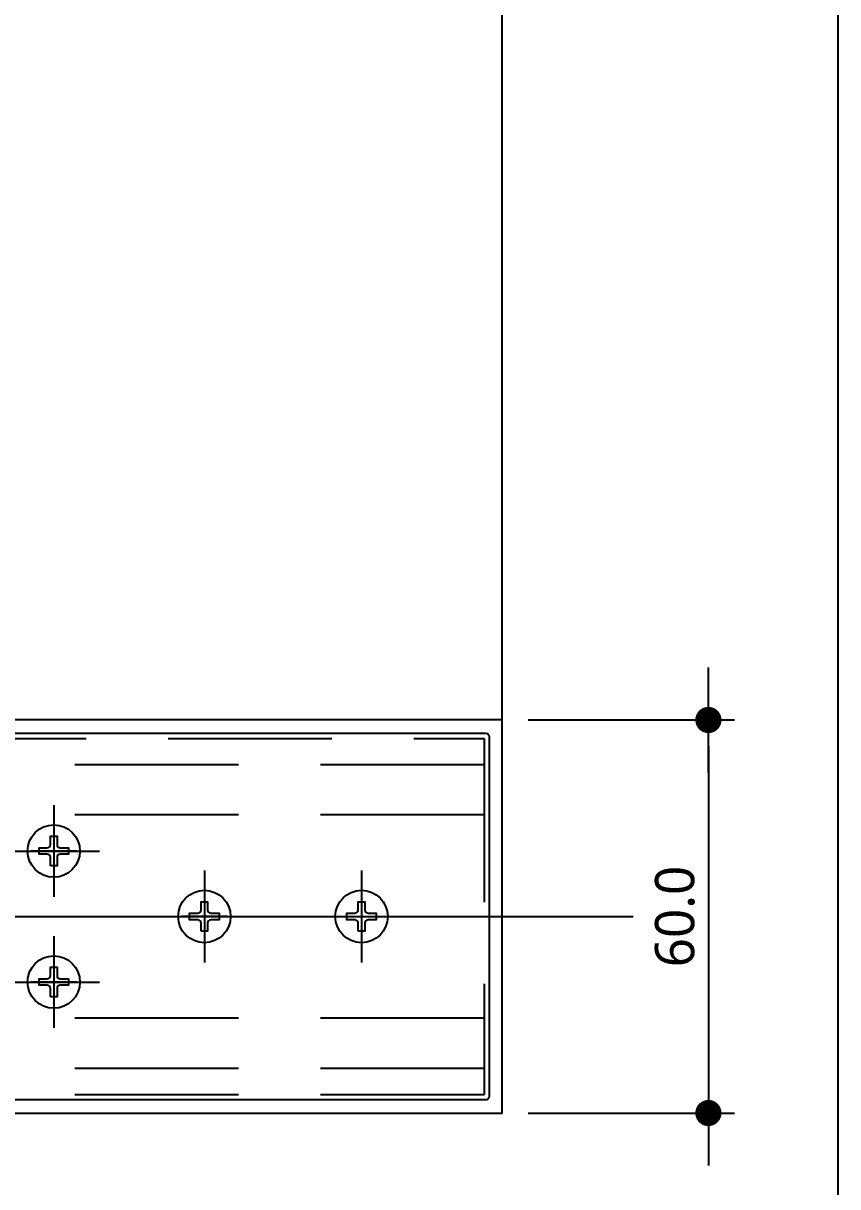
# Model space of a CAD drawing. Extents: x 93 to 3288, y 42 to 1146.
# Drawn here: x 655.6 to 780, y 189.3 to 367 of the extents above; entities that cross this region are included whole.
import ezdxf

# ---------------------------------------------------------------- set-up
doc = ezdxf.new("R2010")
doc.units = 0
doc.header["$LTSCALE"] = 200
doc.header["$MEASUREMENT"] = 0
doc.header["$PDMODE"] = 3
doc.header["$PDSIZE"] = -1
for name, pattern in [('0_A-CEN', [48, 40, -4, 0, -4]), ('CEN-GAUN', [32.2, 30, -1, 0.2, -1]), ('CENTERX2', [4, 2.5, -0.5, 0.5, -0.5]), ('HIDDEN', [0.375, 0.25, -0.125])]:
    doc.linetypes.add(name, pattern=pattern)
doc.layers.get('0').update_dxf_attribs({"linetype": 'CONTINUOUS'})
doc.layers.get('Defpoints').update_dxf_attribs({"color": 137, "linetype": 'CONTINUOUS'})
for name, color, linetype in [('05SB', 5, 'HIDDEN'), ('3', 3, 'CONTINUOUS'), ('A-DIES', 3, 'CONTINUOUS'), ('CEN', 1, 'CEN-GAUN'), ('DIM', 7, 'CONTINUOUS'), ('ELE', 60, 'CONTINUOUS'), ('SN-BOLT', 6, 'CONTINUOUS')]:
    doc.layers.add(name, color=color, linetype=linetype)
doc.styles.add('맑은고딕', font='malgun.ttf')
doc.dimstyles.new('GAUN-4', dxfattribs={"dimscale": 4, "dimtxt": 1.5, "dimasz": 1, "dimexe": 1, "dimexo": 1, "dimgap": 0.5, "dimtad": 1, "dimdec": 1, "dimzin": 1, "dimdsep": 46, "dimlunit": 6, "dimtxsty": '맑은고딕', "dimblk": 'CJDOT', "dimcen": 0.09, "dimdle": 1, "dimclrd": 256, "dimclre": 256, "dimclrt": 3, "dimadec": 0, "dimazin": 0, "dimtfac": 1, "dimtdec": 1, "dimtix": 1, "dimtmove": 2, "dimatfit": 3, "dimfxl": 1, "dimtolj": 1, "dimtzin": 1, "dimarcsym": 0})

# ---------------------------------------------------------------- blocks, each defined once
blk = doc.blocks.new('JA-DM-22(JA-D-325)')
at = {"layer": 'A-DIES'}
for points in [[(-100, 0), (-100, -7.7), (-99.7, -8), (-100, -8.3), (-100, -11.7), (-99.7, -12), (-100, -12.3), (-100, -16), (-98.8, -16, 0.414214), (-97.8, -15), (-97.8, -6.05), (-96.8, -6.05, 1), (-96.8, -5.05), (-97.8, -5.05), (-97.8, -2.5, -0.414214), (-97.3, -2), (-91, -2, -0.414214), (-90.5, -2.5), (-90.5, -5.05), (-91.5, -5.05, 1), (-91.5, -6.05), (-90.5, -6.05), (-90.5, -53.95), (-91.5, -53.95, 1), (-91.5, -54.95), (-90.5, -54.95), (-90.5, -57.5, -0.414214), (-91, -58), (-97.3, -58, -0.414214), (-97.8, -57.5), (-97.8, -54.95), (-96.8, -54.95, 1), (-96.8, -53.95), (-97.8, -53.95), (-97.8, -45, 0.414214), (-98.8, -44), (-100, -44), (-100, -47.7), (-99.7, -48), (-100, -48.3), (-100, -51.7), (-99.7, -52), (-100, -52.3), (-100, -60), (0, -60), (0, 0)], [(-88.5, -2.5, -0.414214), (-88, -2), (-2.5, -2, -0.414214), (-2, -2.5), (-2, -57.5, -0.414214), (-2.5, -58), (-88, -58, -0.414214), (-88.5, -57.5)]]:
    blk.add_lwpolyline(points, format="xyb", close=True, dxfattribs=at)
blk = doc.blocks.new('CJDOT')
blk.add_line((-2, 0), (2, 0))
at = {"const_width": 0.5}
blk.add_lwpolyline([(-0.25, 0, 1), (0.25, 0, 1)], format="xyb", close=True, dxfattribs=at)
blk = doc.blocks.new('*D184')
at = {"layer": 'Defpoints', "color": 0, "transparency": 16777216}
for p in [(728.75, 260.6), (728.75, 200.6), (760.25, 200.6)]:
    blk.add_point(p, dxfattribs=at)
at = {"layer": 'DIM', "lineweight": -2, "transparency": 16777216}
for p, q in [((732.75, 260.6), (764.25, 260.6)), ((760.25, 256.6), (760.25, 204.6)), ((732.75, 200.6), (764.25, 200.6))]:
    blk.add_line(p, q, dxfattribs=at)
at = {"layer": 'DIM', "lineweight": -2, "transparency": 16777216, "xscale": 4, "yscale": 4, "zscale": 4}
for p, rotation in [((760.25, 260.6), 90), ((760.25, 200.6), 270)]:
    blk.add_blockref('CJDOT', p, dxfattribs=dict(at, rotation=rotation))
at = {"layer": 'DIM', "color": 3, "transparency": 16777216, "insert": (755.15, 230.6), "char_height": 6, "attachment_point": 5, "rotation": 90, "style": '맑은고딕'}
blk.add_mtext('\\A1;60.0', dxfattribs=at)
blk = doc.blocks.new('SHEAR BLOCK')
at = {"layer": '05SB', "ltscale": 0.5}
for p, q in [((85.75, -4.02), (0, -4.02)), ((85.75, -11.7), (0, -11.7)), ((85.75, -42.7), (0, -42.7)), ((85.75, -50.38), (0, -50.38))]:
    blk.add_line(p, q, dxfattribs=at)
blk.add_lwpolyline([(0, 0), (85.75, 0), (85.75, -54.4), (0, -54.4)], close=True, dxfattribs=at)
at = {"layer": 'SN-BOLT', "color": 1, "linetype": '0_A-CEN', "ltscale": 0.2}
for p, q in [((20.03, -10.2), (20.03, -24.2)), ((13.03, -17.2), (27.03, -17.2)), ((43.03, -20.2), (43.03, -34.2)), ((67.03, -20.2), (67.03, -34.2)), ((36.03, -27.2), (50.03, -27.2)), ((60.03, -27.2), (74.03, -27.2)), ((20.03, -30.2), (20.03, -44.2)), ((13.03, -37.2), (27.03, -37.2))]:
    blk.add_line(p, q, dxfattribs=at)
at = {"layer": 'SN-BOLT', "color": 7}
for p, q in [((20.03, -13.7), (20.03, -20.7)), ((23.53, -17.2), (16.53, -17.2)), ((43.03, -23.7), (43.03, -30.7)), ((67.03, -23.7), (67.03, -30.7)), ((46.53, -27.2), (39.53, -27.2)), ((20.03, -33.7), (20.03, -40.7)), ((23.53, -37.2), (16.53, -37.2))]:
    blk.add_line(p, q, dxfattribs=at)
at = {"layer": 'SN-BOLT', "color": 6}
for points in [[(19.53, -19.45), (19.53, -18.2, 0.414214), (19.03, -17.7), (17.78, -17.7), (17.78, -16.7), (19.03, -16.7, 0.414214), (19.53, -16.2), (19.53, -14.95), (20.53, -14.95), (20.53, -16.2, 0.414214), (21.03, -16.7), (22.28, -16.7), (22.28, -17.7), (21.03, -17.7, 0.414214), (20.53, -18.2), (20.53, -19.45)], [(42.53, -29.45), (42.53, -28.2, 0.414214), (42.03, -27.7), (40.78, -27.7), (40.78, -26.7), (42.03, -26.7, 0.414214), (42.53, -26.2), (42.53, -24.95), (43.53, -24.95), (43.53, -26.2, 0.414214), (44.03, -26.7), (45.28, -26.7), (45.28, -27.7), (44.03, -27.7, 0.414214), (43.53, -28.2), (43.53, -29.45)], [(66.53, -29.45), (66.53, -28.2, 0.414214), (66.03, -27.7), (64.78, -27.7), (64.78, -26.7), (66.03, -26.7, 0.414214), (66.53, -26.2), (66.53, -24.95), (67.53, -24.95), (67.53, -26.2, 0.414214), (68.03, -26.7), (69.28, -26.7), (69.28, -27.7), (68.03, -27.7, 0.414214), (67.53, -28.2), (67.53, -29.45)], [(19.53, -39.45), (19.53, -38.2, 0.414214), (19.03, -37.7), (17.78, -37.7), (17.78, -36.7), (19.03, -36.7, 0.414214), (19.53, -36.2), (19.53, -34.95), (20.53, -34.95), (20.53, -36.2, 0.414214), (21.03, -36.7), (22.28, -36.7), (22.28, -37.7), (21.03, -37.7, 0.414214), (20.53, -38.2), (20.53, -39.45)]]:
    blk.add_lwpolyline(points, format="xyb", close=True, dxfattribs=at)
for centre in [(20.03, -17.2), (43.03, -27.2), (67.03, -27.2), (20.03, -37.2)]:
    blk.add_circle(centre, 4, dxfattribs=at)

msp = doc.modelspace()

# ---------------------------------------------------------------- linework, layer by layer
at = {"layer": '3'}
msp.add_line((780, 1146), (780, 42), dxfattribs=at)
at = {"layer": 'CEN', "color": 1, "linetype": 'CENTERX2', "ltscale": 10}
msp.add_line((557.75, 230.6), (748.75, 230.6), dxfattribs=at)
at = {"layer": 'ELE'}
msp.add_line((728.75, 260.6), (728.75, 498.75), dxfattribs=at)

# ---------------------------------------------------------------- block references
for name, p in [('JA-DM-22(JA-D-325)', (728.75, 260.6)), ('SHEAR BLOCK', (640.25, 257.8))]:
    msp.add_blockref(name, p)

# ---------------------------------------------------------------- dimensions: what is measured, and where the dimension line sits
at = {"layer": 'DIM'}
dim = msp.add_linear_dim(base=(760.25, 200.6), p1=(728.75, 260.6), p2=(728.75, 200.6), angle=270, dimstyle='GAUN-4', dxfattribs=at)
dim.commit()
dim.dimension.update_dxf_attribs({"geometry": '*D184', "text_midpoint": (755.15, 230.6)})

doc.saveas('drawing.dxf')
